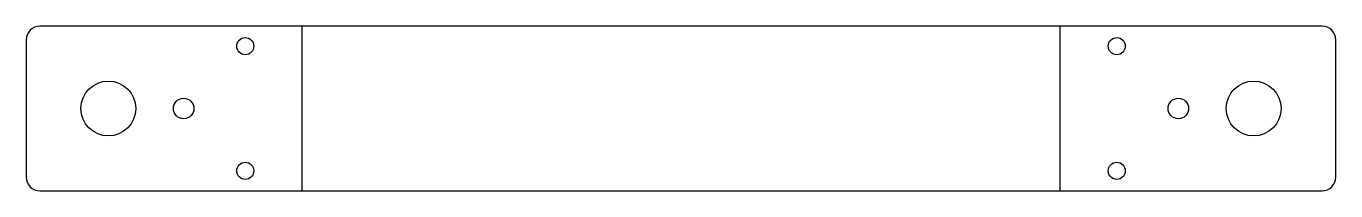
# Model space of a CAD drawing. Header units: millimetres. Extents: x -2 to 189, y 0 to 24.
import ezdxf

# ---------------------------------------------------------------- set-up
doc = ezdxf.new("R2010")
doc.units = ezdxf.units.MM
doc.layers.get('0').update_dxf_attribs({"linetype": 'CONTINUOUS'})

msp = doc.modelspace()

# ---------------------------------------------------------------- linework, layer by layer
for p, q in [((38.33, 0), (38.33, 24)), ((148.98, 24), (148.98, 0))]:
    msp.add_line(p, q)
msp.add_lwpolyline([(-2, 2, 0.414214), (0, 0), (187.31, 0, 0.414214), (189.31, 2), (189.31, 22, 0.414214), (187.31, 24), (0, 24, 0.414214), (-2, 22)], format="xyb", close=True)
for centre, radius in [((30, 21.1), 1.25), ((157.31, 21.1), 1.25), ((10, 12), 4), ((177.31, 12), 4), ((21, 12), 1.5), ((166.31, 12), 1.5), ((30, 2.9), 1.25), ((157.31, 2.9), 1.25)]:
    msp.add_circle(centre, radius)

doc.saveas('drawing.dxf')
